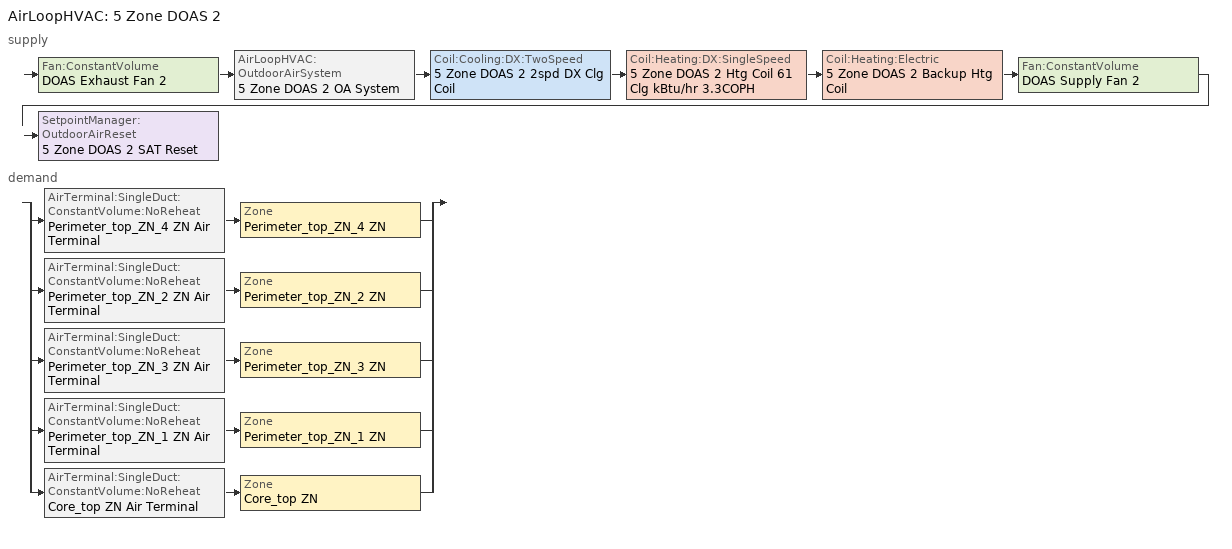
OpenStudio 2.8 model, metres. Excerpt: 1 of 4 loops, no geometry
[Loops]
AirLoopHVAC '5 Zone DOAS 2'
 supply: Fan:ConstantVolume 'DOAS Exhaust Fan 2' > AirLoopHVAC:OutdoorAirSystem '5 Zone DOAS 2 OA System' > Coil:Cooling:DX:TwoSpeed '5 Zone DOAS 2 2spd DX Clg Coil' > Coil:Heating:DX:SingleSpeed '5 Zone DOAS 2 Htg Coil 61 Clg kBtu/hr 3.3COPH' > Coil:Heating:Electric '5 Zone DOAS 2 Backup Htg Coil' > Fan:ConstantVolume 'DOAS Supply Fan 2' > SetpointManager:OutdoorAirReset '5 Zone DOAS 2 SAT Reset'
 demand: split
  | AirTerminal:SingleDuct:ConstantVolume:NoReheat 'Perimeter_top_ZN_4 ZN Air Terminal' > Zone 'Perimeter_top_ZN_4 ZN'
  | AirTerminal:SingleDuct:ConstantVolume:NoReheat 'Perimeter_top_ZN_2 ZN Air Terminal' > Zone 'Perimeter_top_ZN_2 ZN'
  | AirTerminal:SingleDuct:ConstantVolume:NoReheat 'Perimeter_top_ZN_3 ZN Air Terminal' > Zone 'Perimeter_top_ZN_3 ZN'
  | AirTerminal:SingleDuct:ConstantVolume:NoReheat 'Perimeter_top_ZN_1 ZN Air Terminal' > Zone 'Perimeter_top_ZN_1 ZN'
  | AirTerminal:SingleDuct:ConstantVolume:NoReheat 'Core_top ZN Air Terminal' > Zone 'Core_top ZN'
[Sizing:Zone] Zone Cooling Design Supply Air Temperature Input Method=SupplyAirTemperature; Zone Cooling Design Supply Air Temperature {C}=12.7778; Zone Cooling Design Supply Air Temperature Difference {deltaC}=11.11; Zone Heating Design Supply Air Temperature Input Method=SupplyAirTemperature; Zone Heating Design Supply Air Temperature {C}=40; Zone Heating Design Supply Air Temperature Difference {deltaC}=11.11; Zone Cooling Design Supply Air Humidity Ratio {kg-H2O/kg-air}=0.0085; Zone Heating Design Supply Air Humidity Ratio {kg-H2O/kg-air}=0.008; Cooling Design Air Flow Method=DesignDay; Heating Design Air Flow Method=DesignDay; Account for Dedicated Outdoor Air System=Yes; Dedicated Outdoor Air System Control Strategy=NeutralSupplyAir; Dedicated Outdoor Air Low Setpoint Temperature for Design {C}=15.5556; Dedicated Outdoor Air High Setpoint Temperature for Design {C}=21.1111
Core_top ZN; Perimeter_top_ZN_1 ZN; Perimeter_top_ZN_2 ZN; Perimeter_top_ZN_3 ZN; Perimeter_top_ZN_4 ZN
[Zone equipment]
Core_top ZN: Core_top ZN Air Terminal, Core_top ZN VRF Terminal Unit
Perimeter_top_ZN_1 ZN: Perimeter_top_ZN_1 ZN Air Terminal, Perimeter_top_ZN_1 ZN VRF Terminal Unit
Perimeter_top_ZN_2 ZN: Perimeter_top_ZN_2 ZN Air Terminal, Perimeter_top_ZN_2 ZN VRF Terminal Unit
Perimeter_top_ZN_3 ZN: Perimeter_top_ZN_3 ZN Air Terminal, Perimeter_top_ZN_3 ZN VRF Terminal Unit
Perimeter_top_ZN_4 ZN: Perimeter_top_ZN_4 ZN Air Terminal, Perimeter_top_ZN_4 ZN VRF Terminal Unit
[AirLoopHVAC]
5 Zone DOAS 2: Availability Schedule=5 Zone DOAS 2 Occ Sch; Design Supply Air Flow Rate {m3/s}=AutoSize
[Sizing:System]
5 Zone DOAS 2: Type of Load to Size On=VentilationRequirement; Design Outdoor Air Flow Rate {m3/s}=Autosize; Central Heating Maximum System Air Flow Ratio=1; Preheat Design Temperature {C}=7; Preheat Design Humidity Ratio {kg-H2O/kg-Air}=0.008; Precool Design Temperature {C}=12.8; Precool Design Humidity Ratio {kg-H2O/kg-Air}=0.008; Central Cooling Design Supply Air Temperature {C}=15.5556; Central Heating Design Supply Air Temperature {C}=21.1111; Sizing Option=Coincident; 100% Outdoor Air in Cooling=Yes; 100% Outdoor Air in Heating=Yes; Central Cooling Design Supply Air Humidity Ratio {kg-H2O/kg-Air}=0.0085; Central Heating Design Supply Air Humidity Ratio {kg-H2O/kg-Air}=0.008; Cooling Design Air Flow Method=DesignDay; Cooling Design Air Flow Rate {m3/s}=0; Heating Design Air Flow Method=DesignDay; Heating Design Air Flow Rate {m3/s}=0; System Outdoor Air Method=ZoneSum; Zone Maximum Outdoor Air Fraction=1; Cooling Supply Air Flow Rate Per Floor Area {m3/s-m2}=0.00996765; Cooling Fraction of Autosized Cooling Supply Air Flow Rate=1; Cooling Supply Air Flow Rate Per Unit Cooling Capacity {m3/s-W}=3.94755e-05; Heating Supply Air Flow Rate Per Floor Area {m3/s-m2}=0.00996765; Heating Fraction of Autosized Heating Supply Air Flow Rate=1; Heating Fraction of Autosized Cooling Supply Air Flow Rate=1; Heating Supply Air Flow Rate Per Unit Heating Capacity {m3/s-W}=3.15882e-05; Cooling Design Capacity Method=CoolingDesignCapacity; Cooling Design Capacity {W}=autosize; Cooling Design Capacity Per Floor Area {W/m2}=234.7; Fraction of Autosized Cooling Design Capacity=1; Heating Design Capacity Method=HeatingDesignCapacity; Heating Design Capacity {W}=autosize; Heating Design Capacity Per Floor Area {W/m2}=157; Fraction of Autosized Heating Design Capacity=1; Central Cooling Capacity Control Method=OnOff
[Fan:ConstantVolume] Availability Schedule=Always On Discrete; Maximum Flow Rate {m3/s}=AutoSize; Motor In Airstream Fraction=1
Name | Fan Total Efficiency | Pressure Rise {Pa} | Motor Efficiency
DOAS Supply Fan 2 | 0.56225 | 747.267 | 0.865
DOAS Exhaust Fan 2 | 0.55575 | 498.178 | 0.855
[Coil:Heating:Electric]
5 Zone DOAS 2 Backup Htg Coil: Availability Schedule=Always On Discrete; Efficiency=1
[Coil:Heating:DX:SingleSpeed]
5 Zone DOAS 2 Htg Coil 61 Clg kBtu/hr 3.3COPH: Availability Schedule=Always On Discrete; Rated Total Heating Capacity {W}=Autosize; Rated COP {W/W}=3.53428; Rated Air Flow Rate {m3/s}=Autosize; Rated Supply Fan Power Per Volume Flow Rate {W/(m3/s)}=773.3; Total Heating Capacity Function of Temperature Curve=DXHEAT-NECB2011-REF-CAPFT; Total Heating Capacity Function of Flow Fraction Curve=DXHEAT-NECB2011-REF-CAPFFLOW; Energy Input Ratio Function of Temperature Curve=DXHEAT-NECB2011-REF-EIRFT; Energy Input Ratio Function of Flow Fraction Curve=DXHEAT-NECB2011-REF-EIRFFLOW; Part Load Fraction Correlation Curve=DXHEAT-NECB2011-REF-PLFFPLR; Defrost Energy Input Ratio Function of Temperature Curve=5 Zone DOAS 2 Htg Coil Defrost EIR Func of Temp Curve; Defrost Strategy=ReverseCycle; Defrost Control=OnDemand; Defrost Time Period Fraction=0.166667; Resistive Defrost Heater Capacity {W}=2000
[Coil:Cooling:DX:TwoSpeed]
5 Zone DOAS 2 2spd DX Clg Coil: Availability Schedule=Always On Discrete; Rated High Speed Total Cooling Capacity {W}=Autosize; Rated High Speed Sensible Heat Ratio=Autosize; Rated High Speed COP {W/W}=3; Rated High Speed Air Flow Rate {m3/s}=Autosize; Total Cooling Capacity Function of Temperature Curve=Curve Biquadratic 9; Total Cooling Capacity Function of Flow Fraction Curve=Curve Quadratic 13; Energy Input Ratio Function of Temperature Curve=Curve Biquadratic 10; Energy Input Ratio Function of Flow Fraction Curve=Curve Quadratic 14; Part Load Fraction Correlation Curve=Curve Quadratic 15; Rated Low Speed Total Cooling Capacity {W}=Autosize; Rated Low Speed Sensible Heat Ratio=0.69; Rated Low Speed COP {W/W}=3; Low Speed Total Cooling Capacity Function of Temperature Curve=Curve Biquadratic 11; Low Speed Energy Input Ratio Function of Temperature Curve=Curve Biquadratic 12; Condenser Type=AirCooled; High Speed Evaporative Condenser Effectiveness=0; High Speed Evaporative Condenser Air Flow Rate {m3/s}=Autosize; High Speed Evaporative Condenser Pump Rated Power Consumption {W}=Autosize; Low Speed Evaporative Condenser Effectiveness=0; Low Speed Evaporative Condenser Air Flow Rate {m3/s}=Autosize; Low Speed Evaporative Condenser Pump Rated Power Consumption {W}=Autosize; Basin Heater Capacity {W/K}=10; Basin Heater Setpoint Temperature {C}=2
[Controller:OutdoorAir]
5 Zone DOAS 2 Outdoor Air Controller: Minimum Outdoor Air Flow Rate {m3/s}=autosize; Maximum Outdoor Air Flow Rate {m3/s}=Autosize; Economizer Control Type=NoEconomizer; Economizer Control Action Type=ModulateFlow; Lockout Type=NoLockout; Minimum Limit Type=FixedMinimum; Minimum Outdoor Air Schedule=5 Zone DOAS 2 Occ Sch; Minimum Fraction of Outdoor Air Schedule=Always On Discrete; Controller Mechanical Ventilation=5 Zone DOAS 2 Mechanical Ventilation Controller; High Humidity Control=No; Heat Recovery Bypass Control Type=BypassWhenWithinEconomizerLimits
[Controller:MechanicalVentilation]
5 Zone DOAS 2 Mechanical Ventilation Controller: Availability Schedule=Always On Discrete; System Outdoor Air Method=ZoneSum
[AirLoopHVAC:OutdoorAirSystem]
5 Zone DOAS 2 OA System: Controller=5 Zone DOAS 2 Outdoor Air Controller
[SetpointManager:OutdoorAirReset]
5 Zone DOAS 2 SAT Reset: Control Variable=Temperature; Setpoint at Outdoor Low Temperature {C}=21.1111; Outdoor Low Temperature {C}=15.5556; Setpoint at Outdoor High Temperature {C}=15.5556; Outdoor High Temperature {C}=21.1111; Setpoint Node or NodeList=5 Zone DOAS 2 Supply Outlet Node
[AirTerminal:SingleDuct:ConstantVolume:NoReheat] Availability Schedule=Always On Discrete; Maximum Air Flow Rate {m3/s}=AutoSize
Perimeter_top_ZN_4 ZN Air Terminal; Perimeter_top_ZN_2 ZN Air Terminal; Perimeter_top_ZN_3 ZN Air Terminal; Perimeter_top_ZN_1 ZN Air Terminal; Core_top ZN Air Terminal
[AirConditioner:VariableRefrigerantFlow]
5 Zone VRF System 2: Availability Schedule=Always On Discrete; Rated Total Cooling Capacity {W}=autosize; Rated Cooling COP {W/W}=4.287; Minimum Outdoor Temperature in Cooling Mode {C}=-15; Maximum Outdoor Temperature in Cooling Mode {C}=50; Cooling Capacity Ratio Modifier Function of Low Temperature Curve=vrf_cool_cap_f_of_low_temp 2; Cooling Capacity Ratio Boundary Curve=vrf_cool_cap_ratio_boundary 2; Cooling Capacity Ratio Modifier Function of High Temperature Curve=vrf_cool_cap_f_of_high_temp 2; Cooling Energy Input Ratio Modifier Function of Low Temperature Curve=vrf_cool_eir_f_of_low_temp 4; Cooling Energy Input Ratio Boundary Curve=vrf_cool_eir_ratio_boundary 2; Cooling Energy Input Ratio Modifier Function of High Temperature Curve=vrf_cool_eir_f_of_high_temp 2; Cooling Energy Input Ratio Modifier Function of Low Part-Load Ratio Curve=vrf_cool_eir_f_of_low_temp 5; Cooling Energy Input Ratio Modifier Function of High Part-Load Ratio Curve=vrf_cooling_eir_high_plr 2; Cooling Combination Ratio Correction Factor Curve=vrf_cooling_comb_ratio 2; Cooling Part-Load Fraction Correlation Curve=vrf_cooling_cplffplr 2; Rated Total Heating Capacity {W}=autosize; Rated Total Heating Capacity Sizing Ratio {W/W}=1; Rated Heating COP {W/W}=4.147; Minimum Outdoor Temperature in Heating Mode {C}=-25; Maximum Outdoor Temperature in Heating Mode {C}=16.1; Heating Capacity Ratio Modifier Function of Low Temperature Curve=vrf_heat_cap_f_of_low_temp 2; Heating Capacity Ratio Boundary Curve=vrf_heat_cap_ratio_boundary 2; Heating Capacity Ratio Modifier Function of High Temperature Curve=vrf_heat_cap_f_of_high_temp 2; Heating Energy Input Ratio Modifier Function of Low Temperature Curve=vrf_heat_eir_f_of_low_temp 2; Heating Energy Input Ratio Boundary Curve=vrf_heat_eir_boundary 2; Heating Energy Input Ratio Modifier Function of High Temperature Curve=vrf_heat_eir_f_of_high_temp 2; Heating Performance Curve Outdoor Temperature Type=WetBulbTemperature; Heating Energy Input Ratio Modifier Function of Low Part-Load Ratio Curve=vrf_heating_eir_low_plr 2; Heating Energy Input Ratio Modifier Function of High Part-Load Ratio Curve=vrf_heating_eir_hi_plr 2; Heating Combination Ratio Correction Factor Curve=vrf_heating_comb_ratio 2; Heating Part-Load Fraction Correlation Curve=vrf_heating_cplffplr 2; Minimum Heat Pump Part-Load Ratio=0.25; Zone Name for Master Thermostat Location=Perimeter_top_ZN_4 ZN; Master Thermostat Priority Control Type=LoadPriority; Heat Pump Waste Heat Recovery=Yes; Equivalent Piping Length used for Piping Correction Factor in Cooling Mode {m}=30.48; Vertical Height used for Piping Correction Factor {m}=10.668; Piping Correction Factor for Length in Cooling Mode Curve=Air Conditioner Variable Refrigerant Flow 1 CoolingLengthCorrectionFactor 2; Piping Correction Factor for Height in Cooling Mode Coefficient=-0.000386; Equivalent Piping Length used for Piping Correction Factor in Heating Mode {m}=30.48; Piping Correction Factor for Height in Heating Mode Coefficient=0; Crankcase Heater Power per Compressor {W}=15; Number of Compressors=3; Ratio of Compressor Size to Total Compressor Capacity=0.33; Maximum Outdoor Dry-bulb Temperature for Crankcase Heater {C}=7; Defrost Strategy=ReverseCycle; Defrost Control=OnDemand; Defrost Energy Input Ratio Modifier Function of Temperature Curve=vrf_defrost_eir_f_of_temp 2; Defrost Time Period Fraction=0.058333; Resistive Defrost Heater Capacity {W}=1e-07; Maximum Outdoor Dry-bulb Temperature for Defrost Operation {C}=7; Water Condenser Volume Flow Rate {m3/s}=autosize; Evaporative Condenser Effectiveness=0.9; Evaporative Condenser Air Flow Rate {m3/s}=autosize; Evaporative Condenser Pump Rated Power Consumption {W}=autosize; Basin Heater Capacity {W/K}=0; Basin Heater Setpoint Temperature {C}=2; Fuel Type=Electricity; Minimum Outdoor Temperature in Heat Recovery Mode {C}=-10; Maximum Outdoor Temperature in Heat Recovery Mode {C}=27.2; Initial Heat Recovery Cooling Capacity Fraction=0.5; Heat Recovery Cooling Capacity Time Constant {hr}=0.083; Initial Heat Recovery Cooling Energy Fraction=1; Heat Recovery Cooling Energy Time Constant {hr}=0; Initial Heat Recovery Heating Capacity Fraction=0.5; Heat Recovery Heating Capacity Time Constant {hr}=0.083; Initial Heat Recovery Heating Energy Fraction=0.5; Heat Recovery Heating Energy Time Constant {hr}=0
[ZoneHVAC:TerminalUnit:VariableRefrigerantFlow] Terminal Unit Availability schedule=Always On Discrete; Supply Air Flow Rate During Cooling Operation {m3/s}=autosize; Supply Air Flow Rate When No Cooling is Needed {m3/s}=autosize; Supply Air Flow Rate During Heating Operation {m3/s}=autosize; Supply Air Flow Rate When No Heating is Needed {m3/s}=autosize; Outdoor Air Flow Rate During Cooling Operation {m3/s}=0; Outdoor Air Flow Rate During Heating Operation {m3/s}=0; Outdoor Air Flow Rate When No Cooling or Heating is Needed {m3/s}=0; Supply Air Fan Operating Mode Schedule=Always Off Discrete; Zone Terminal Unit On Parasitic Electric Energy Use {W}=30; Zone Terminal Unit Off Parasitic Electric Energy Use {W}=20; Rated Total Heating Capacity Sizing Ratio {W/W}=1
Name | Supply Air Fan | Cooling Coil | Heating Coil
Perimeter_top_ZN_4 ZN VRF Terminal Unit | Perimeter_top_ZN_4 ZN VRF Unit Cycling Fan | Zone HVAC Terminal Unit Variable Refrigerant Flow 1 Cooling Coil 10 | Zone HVAC Terminal Unit Variable Refrigerant Flow 1 Heating Coil 10
Perimeter_top_ZN_2 ZN VRF Terminal Unit | Perimeter_top_ZN_2 ZN VRF Unit Cycling Fan | Zone HVAC Terminal Unit Variable Refrigerant Flow 1 Cooling Coil 11 | Zone HVAC Terminal Unit Variable Refrigerant Flow 1 Heating Coil 11
Perimeter_top_ZN_3 ZN VRF Terminal Unit | Perimeter_top_ZN_3 ZN VRF Unit Cycling Fan | Zone HVAC Terminal Unit Variable Refrigerant Flow 1 Cooling Coil 12 | Zone HVAC Terminal Unit Variable Refrigerant Flow 1 Heating Coil 12
Perimeter_top_ZN_1 ZN VRF Terminal Unit | Perimeter_top_ZN_1 ZN VRF Unit Cycling Fan | Zone HVAC Terminal Unit Variable Refrigerant Flow 1 Cooling Coil 13 | Zone HVAC Terminal Unit Variable Refrigerant Flow 1 Heating Coil 13
Core_top ZN VRF Terminal Unit | Core_top ZN VRF Unit Cycling Fan | Zone HVAC Terminal Unit Variable Refrigerant Flow 1 Cooling Coil 14 | Zone HVAC Terminal Unit Variable Refrigerant Flow 1 Heating Coil 14
[Coil:Cooling:DX:VariableRefrigerantFlow] Availability Schedule=Always On Discrete; Rated Total Cooling Capacity {W}=autosize; Rated Sensible Heat Ratio=autosize; Rated Air Flow Rate {m3/s}=autosize
Name | Cooling Capacity Ratio Modifier Function of Temperature Curve | Cooling Capacity Modifier Curve Function of Flow Fraction
Zone HVAC Terminal Unit Variable Refrigerant Flow 1 Cooling Coil 10 | VRFTUCoolCapFT 10 | VRFACCoolCapFFF 10
Zone HVAC Terminal Unit Variable Refrigerant Flow 1 Cooling Coil 11 | VRFTUCoolCapFT 11 | VRFACCoolCapFFF 11
Zone HVAC Terminal Unit Variable Refrigerant Flow 1 Cooling Coil 12 | VRFTUCoolCapFT 12 | VRFACCoolCapFFF 12
Zone HVAC Terminal Unit Variable Refrigerant Flow 1 Cooling Coil 13 | VRFTUCoolCapFT 13 | VRFACCoolCapFFF 13
Zone HVAC Terminal Unit Variable Refrigerant Flow 1 Cooling Coil 14 | VRFTUCoolCapFT 14 | VRFACCoolCapFFF 14
[Coil:Heating:DX:VariableRefrigerantFlow] Availability Schedule=Always On Discrete; Rated Total Heating Capacity {W}=autosize; Rated Air Flow Rate {m3/s}=autosize
Name | Heating Capacity Ratio Modifier Function of Temperature Curve | Heating Capacity Modifier Function of Flow Fraction Curve
Zone HVAC Terminal Unit Variable Refrigerant Flow 1 Heating Coil 10 | Coil Heating DX Variable Refrigerant Flow 1 VRFTUHeatCAPFT 10 | Coil Heating DX Variable Refrigerant Flow 1 VRFACCoolCapFFF 10
Zone HVAC Terminal Unit Variable Refrigerant Flow 1 Heating Coil 11 | Coil Heating DX Variable Refrigerant Flow 1 VRFTUHeatCAPFT 11 | Coil Heating DX Variable Refrigerant Flow 1 VRFACCoolCapFFF 11
Zone HVAC Terminal Unit Variable Refrigerant Flow 1 Heating Coil 12 | Coil Heating DX Variable Refrigerant Flow 1 VRFTUHeatCAPFT 12 | Coil Heating DX Variable Refrigerant Flow 1 VRFACCoolCapFFF 12
Zone HVAC Terminal Unit Variable Refrigerant Flow 1 Heating Coil 13 | Coil Heating DX Variable Refrigerant Flow 1 VRFTUHeatCAPFT 13 | Coil Heating DX Variable Refrigerant Flow 1 VRFACCoolCapFFF 13
Zone HVAC Terminal Unit Variable Refrigerant Flow 1 Heating Coil 14 | Coil Heating DX Variable Refrigerant Flow 1 VRFTUHeatCAPFT 14 | Coil Heating DX Variable Refrigerant Flow 1 VRFACCoolCapFFF 14
[Fan:OnOff] Availability Schedule=Always On Discrete; Maximum Flow Rate {m3/s}=autosize; Motor In Airstream Fraction=1
Name | Fan Total Efficiency | Pressure Rise {Pa} | Motor Efficiency | Fan Power Ratio Function of Speed Ratio Curve | Fan Efficiency Ratio Function of Speed Ratio Curve
Perimeter_top_ZN_4 ZN VRF Unit Cycling Fan | 0.55575 | 447.476 | 0.855 | Fan On Off Power Curve 10 | Fan On Off Efficiency Curve 10
Perimeter_top_ZN_2 ZN VRF Unit Cycling Fan | 0.55575 | 447.476 | 0.855 | Fan On Off Power Curve 11 | Fan On Off Efficiency Curve 11
Perimeter_top_ZN_3 ZN VRF Unit Cycling Fan | 0.55575 | 447.476 | 0.855 | Fan On Off Power Curve 12 | Fan On Off Efficiency Curve 12
Perimeter_top_ZN_1 ZN VRF Unit Cycling Fan | 0.55575 | 447.476 | 0.855 | Fan On Off Power Curve 13 | Fan On Off Efficiency Curve 13
Core_top ZN VRF Unit Cycling Fan | 0.56225 | 452.709 | 0.865 | Fan On Off Power Curve 14 | Fan On Off Efficiency Curve 14
[Schedule:Ruleset]
5 Zone DOAS 2 Occ Sch: Default Day Schedule=5 Zone DOAS 2 Occ Sch Default; Summer Design Day Schedule=5 Zone DOAS 2 Occ Sch Summer Design Day; Winter Design Day Schedule=5 Zone DOAS 2 Occ Sch Winter Design Day
[Schedule:Day]
5 Zone DOAS 2 Occ Sch Default; 5 Zone DOAS 2 Occ Sch Winter Design Day; 5 Zone DOAS 2 Occ Sch Summer Design Day: 24, 0, 1
5 Zone DOAS 2 Occ Sch Monday; 5 Zone DOAS 2 Occ Sch Tuesday; 5 Zone DOAS 2 Occ Sch Wednesday; 5 Zone DOAS 2 Occ Sch Thursday; 5 Zone DOAS 2 Occ Sch Friday: 7, 0, 0, 18, 0, 1, 24, 0, 0
5 Zone DOAS 2 Occ Sch Saturday: 8, 0, 0, 12, 0, 1, 24, 0, 0
5 Zone DOAS 2 Occ Sch Sunday: 24, 0, 0
[Schedule:Rule] Schedule Ruleset=5 Zone DOAS 2 Occ Sch; Date Specification Type=DateRange; Start Month=1; Start Day=1; End Month=12
5 Zone DOAS 2 Occ Sch Monday Rule: Rule Order=6; Day Schedule=5 Zone DOAS 2 Occ Sch Monday; Apply Monday=Yes; End Day=25
5 Zone DOAS 2 Occ Sch Tuesday Rule: Rule Order=5; Day Schedule=5 Zone DOAS 2 Occ Sch Tuesday; End Day=26; Apply Tuesday=Yes
5 Zone DOAS 2 Occ Sch Wednesday Rule: Rule Order=4; Day Schedule=5 Zone DOAS 2 Occ Sch Wednesday; End Day=27; Apply Wednesday=Yes
5 Zone DOAS 2 Occ Sch Thursday Rule: Rule Order=3; Day Schedule=5 Zone DOAS 2 Occ Sch Thursday; End Day=28; Apply Thursday=Yes
5 Zone DOAS 2 Occ Sch Friday Rule: Rule Order=2; Day Schedule=5 Zone DOAS 2 Occ Sch Friday; End Day=29; Apply Friday=Yes
5 Zone DOAS 2 Occ Sch Saturday Rule: Rule Order=1; Day Schedule=5 Zone DOAS 2 Occ Sch Saturday; End Day=30; Apply Saturday=Yes
5 Zone DOAS 2 Occ Sch Sunday Rule: Rule Order=0; Day Schedule=5 Zone DOAS 2 Occ Sch Sunday; End Day=31; Apply Sunday=Yes
[Schedule:Constant]
Name | Value
Always On Discrete | 1
Always Off Discrete | 0
[Curve:Cubic]
Name | Coefficient1 Constant | Coefficient2 x | Coefficient3 x**2 | Coefficient4 x**3 | Minimum Value of x | Maximum Value of x | Minimum Curve Output | Maximum Curve Output
vrf_cool_cap_ratio_boundary 2 | 25.73 | -0.0315004 | -0.014166 | 0 | 11 | 30
vrf_cool_eir_ratio_boundary 2 | 25.7347 | -0.0315004 | -0.014166 | 0 | 15 | 24
vrf_cool_eir_f_of_low_temp 5 | 0.0734992 | 0.334783 | 0.591613 | 0 | 0.25 | 1 | 0 | 1
vrf_cooling_eir_high_plr 2; vrf_heating_eir_hi_plr 2 | 1 | 0 | 0 | 0 | 1 | 1.5
vrf_cooling_comb_ratio 2 | 0.24034 | -0.21873 | 1.97941 | -1.02636 | 0.5 | 2 | 0.5 | 1.056
vrf_cooling_cplffplr 2; vrf_heating_cplffplr 2 | 0.85 | 0.15 | 0 | 0 | 1 | 1
vrf_heat_cap_ratio_boundary 2; vrf_heat_eir_boundary 2 | 58.577 | -3.0255 | 0.0193 | 0 | 15 | 23.9
vrf_heating_eir_low_plr 2 | 0.0724907 | 0.65819 | 0.26926 | 0 | 0.25 | 1 | 0 | 1
vrf_heating_comb_ratio 2 | 0.62115 | -1.55798 | 3.36817 | -1.4224 | 0.5 | 2 | 0.5 | 1.155
Fan On Off Efficiency Curve 10; Fan On Off Efficiency Curve 11; Fan On Off Efficiency Curve 12; Fan On Off Efficiency Curve 13; Fan On Off Efficiency Curve 14 | 1 | 0 | 0 | 0 | 0 | 1
DXHEAT-NECB2011-REF-CAPFT | 0.729 | 0.0319 | 0.000136 | -8.75e-06 | -20 | 20
DXHEAT-NECB2011-REF-CAPFFLOW | 0.84 | 0.16 | 0 | 0 | 0.5 | 1.5
DXHEAT-NECB2011-REF-EIRFT | 1.2183 | -0.03612 | 0.00142 | -2.68e-05 | -20 | 20
DXHEAT-NECB2011-REF-PLFFPLR | 0.3696 | 2.3362 | -2.9577 | 1.2596 | 0.7 | 1
[Curve:Quadratic]
Name | Coefficient1 Constant | Coefficient2 x | Coefficient3 x**2 | Minimum Value of x | Maximum Value of x
Curve Quadratic 13 | 0.77136 | 0.34053 | -0.11088 | 0.75918 | 1.13877
Curve Quadratic 14 | 1.2055 | -0.32953 | 0.12308 | 0.75918 | 1.13877
Curve Quadratic 15 | 0.771 | 0.229 | 0 | 0 | 1
VRFACCoolCapFFF 10; Coil Heating DX Variable Refrigerant Flow 1 VRFACCoolCapFFF 10; VRFACCoolCapFFF 11; Coil Heating DX Variable Refrigerant Flow 1 VRFACCoolCapFFF 11; VRFACCoolCapFFF 12; Coil Heating DX Variable Refrigerant Flow 1 VRFACCoolCapFFF 12; VRFACCoolCapFFF 13; Coil Heating DX Variable Refrigerant Flow 1 VRFACCoolCapFFF 13; VRFACCoolCapFFF 14; Coil Heating DX Variable Refrigerant Flow 1 VRFACCoolCapFFF 14 | 0.8 | 0.2 | 0 | 0.5 | 1.5
DXHEAT-NECB2011-REF-EIRFFLOW | 1.3824 | -0.4336 | 0.0512 | 0 | 1
[Curve:Biquadratic]
Name | Coefficient1 Constant | Coefficient2 x | Coefficient3 x**2 | Coefficient4 y | Coefficient5 y**2 | Coefficient6 x*y | Minimum Value of x | Maximum Value of x | Minimum Value of y | Maximum Value of y | Minimum Curve Output | Maximum Curve Output
5 Zone DOAS 2 Htg Coil Defrost EIR Func of Temp Curve | 0.297145 | 0.0430933 | -0.000748766 | 0.00597727 | 0.000482112 | -0.000956448 | 12.77778 | 23.88889 | 21.11111 | 46.11111
Curve Biquadratic 9; Curve Biquadratic 11 | 0.42415 | 0.04426 | -0.00042 | 0.00333 | -8e-05 | -0.00021 | 17 | 22 | 13 | 46
Curve Biquadratic 10; Curve Biquadratic 12 | 1.23649 | -0.02431 | 0.00057 | -0.01434 | 0.00063 | -0.00038 | 17 | 22 | 13 | 46
Air Conditioner Variable Refrigerant Flow 1 CoolingLengthCorrectionFactor 2 | 2.03882 | -0.00242606 | 3.5512e-06 | -1.68581 | 0.668703 | -4.5706e-05 | 7.62 | 182.88 | 0.8 | 1.5
vrf_cool_cap_f_of_low_temp 2 | -1.69653 | 0.207248 | -0.00343146 | 0.0163816 | -6.73872e-05 | -0.000849848 | 13.9 | 23.9 | -5 | 43.3 | 0.59 | 1.33
vrf_cool_cap_f_of_high_temp 2 | 0.686736 | 0.0207631 | 0.0005447 | -0.0016218 | -4.259e-07 | -0.0003392 | 15 | 24 | 16 | 43
vrf_cool_eir_f_of_low_temp 4 | -1.61908 | 0.185965 | -0.0038961 | -0.00901995 | 0.0003034 | 0.000476049 | 13.9 | 23.9 | -5 | 43.3 | 0.27 | 1.15
vrf_cool_eir_f_of_high_temp 2 | -1.43951 | 0.161985 | -0.00349118 | 0.0269443 | 0.000134616 | -0.000671494 | 15 | 23.9 | 16.8 | 43.3
vrf_heat_cap_f_of_low_temp 2 | 0.98322 | 0.0157168 | -0.000835032 | 0.0522939 | -0.000531556 | -0.00190606 | 16.1 | 23.9 | -25 | 13.3 | 0.515152 | 1.2
vrf_heat_cap_f_of_high_temp 2 | 2.58599 | -0.0953227 | 0.000955329 | 0 | 0 | 0 | 21.1 | 27.2 | -944 | 15
vrf_heat_eir_f_of_low_temp 2 | 0.75683 | 0.04575 | -0.00136357 | 0.0554885 | -0.00120701 | -0.00303329 | 16.1 | 23.9 | -25 | 13.3 | 0.7 | 1.184
vrf_heat_eir_f_of_high_temp 2 | 1.38857 | -0.0229771 | 0.000537274 | -0.0273937 | 0.000403043 | -5.9786e-05 | 21.1 | 27.2 | 0 | 1
vrf_defrost_eir_f_of_temp 2 | -1.61908 | 0.185965 | -0.0038961 | -0.00901995 | 0.0003034 | 0.000476049 | 13.9 | 23.9 | -5 | 50 | 0.27 | 1.155
VRFTUCoolCapFT 10; VRFTUCoolCapFT 11; VRFTUCoolCapFT 12; VRFTUCoolCapFT 13; VRFTUCoolCapFT 14 | 0.0585884 | 0.0587397 | -0.000210275 | 0.010937 | -0.000121955 | -0.000524662 | 15 | 23.89 | 20 | 43.33 | 0.8083 | 1.2583
Coil Heating DX Variable Refrigerant Flow 1 VRFTUHeatCAPFT 10; Coil Heating DX Variable Refrigerant Flow 1 VRFTUHeatCAPFT 11; Coil Heating DX Variable Refrigerant Flow 1 VRFTUHeatCAPFT 12; Coil Heating DX Variable Refrigerant Flow 1 VRFTUHeatCAPFT 13; Coil Heating DX Variable Refrigerant Flow 1 VRFTUHeatCAPFT 14 | 0.375444 | 0.0668191 | -0.00194171 | 0.0442618 | -0.000400958 | -0.00148198 | 21.11 | 27.22 | -15 | 18.33 | 0.6074 | 1
[Curve:Exponent] Coefficient1 Constant=1; Coefficient2 Constant=0; Coefficient3 Constant=0; Minimum Value of x=0; Maximum Value of x=1
Fan On Off Power Curve 10; Fan On Off Power Curve 11; Fan On Off Power Curve 12; Fan On Off Power Curve 13; Fan On Off Power Curve 14
